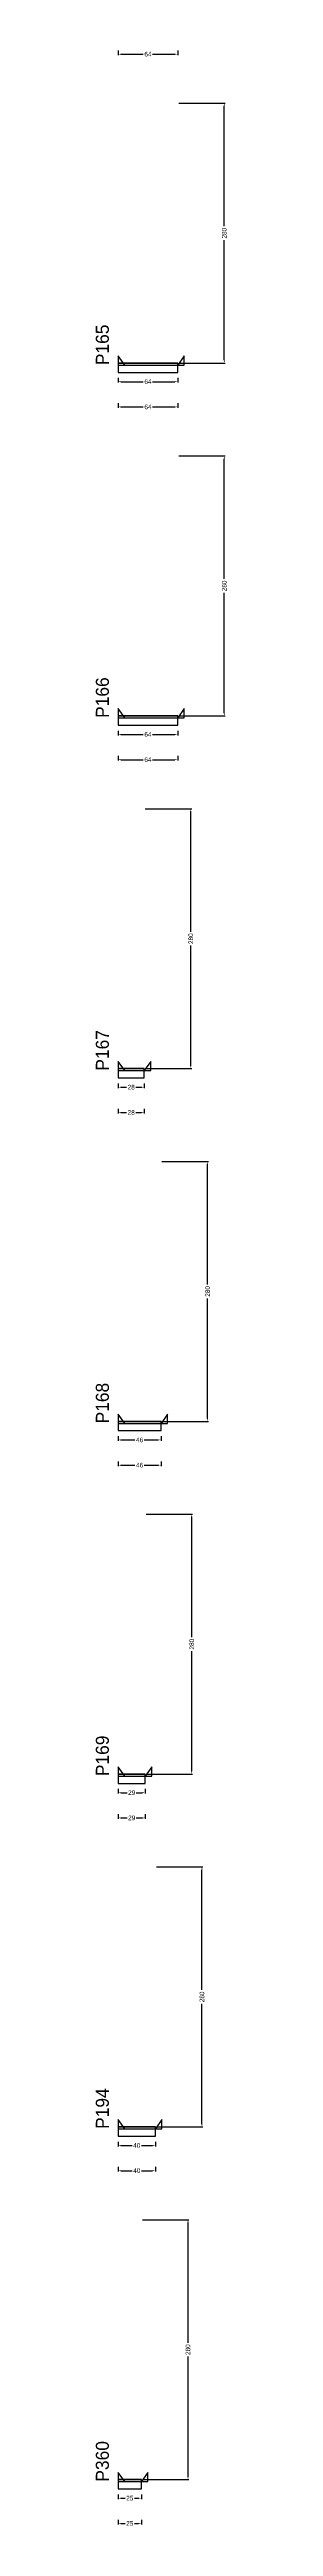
# Model space of a CAD drawing. Header units: centimetres. Extents: x -10500 to 4121, y -45226 to 295.
# Drawn here: x 3976 to 4117, y -44888 to -42220 of the extents above; entities that cross this region are included whole.
import ezdxf

# ---------------------------------------------------------------- set-up
doc = ezdxf.new("R2010")
doc.units = ezdxf.units.CM
for name, color, linetype in [('NOMENCLATURA', 7, 'Continuous'), ('SARR_2.2x10', 60, 'Continuous'), ('SARR_2.2x7', 40, 'Continuous')]:
    doc.layers.add(name, color=color, linetype=linetype)
doc.dimstyles.new('PAINEL-NOVA', dxfattribs={"dimtxt": 5, "dimasz": 3, "dimexe": 1, "dimexo": 1, "dimgap": 1, "dimtad": 1, "dimcen": 2.5, "dimazin": 3, "dimtfac": 1, "dimtmove": 0, "dimatfit": 3})

# ---------------------------------------------------------------- blocks, each defined once
blk = doc.blocks.new('_CLOSEDFILLED')
at = {"color": 0, "linetype": 'BYBLOCK'}
blk.add_solid([(-1, 0.16), (0, 0), (-1, -0.16)], dxfattribs=at)
blk = doc.blocks.new('*D2912')
for p, q in [((4000, -42221), (4000, -42226)), ((4003, -42225), (4027, -42225)), ((4037, -42225), (4061, -42225)), ((4064, -42221), (4064, -42226))]:
    blk.add_line(p, q)
at = {"layer": 'Defpoints'}
for p in [(4000, -42220), (4000, -42225), (4064, -42220)]:
    blk.add_point(p, dxfattribs=at)
at = {"layer": 'SARR_2.2x10', "xscale": 3, "yscale": 3, "rotation": 180}
blk.add_blockref('_CLOSEDFILLED', (4000, -42225), dxfattribs=at)
at = {"layer": 'SARR_2.2x10', "xscale": 3, "yscale": 3}
blk.add_blockref('_CLOSEDFILLED', (4064, -42225), dxfattribs=at)
at = {"layer": 'SARR_2.2x10', "insert": (4032, -42225), "char_height": 5, "attachment_point": 5}
blk.add_mtext('64', dxfattribs=at)
blk = doc.blocks.new('*D2933')
for p, q in [((4000, -42573.8), (4000, -42578.8)), ((4003, -42577.8), (4027, -42577.8)), ((4037, -42577.8), (4061, -42577.8)), ((4064, -42573.8), (4064, -42578.8))]:
    blk.add_line(p, q)
at = {"layer": 'Defpoints'}
for p in [(4000, -42572.8), (4000, -42577.8), (4064, -42572.8)]:
    blk.add_point(p, dxfattribs=at)
at = {"layer": 'SARR_2.2x10', "xscale": 3, "yscale": 3, "rotation": 180}
blk.add_blockref('_CLOSEDFILLED', (4000, -42577.8), dxfattribs=at)
at = {"layer": 'SARR_2.2x10', "xscale": 3, "yscale": 3}
blk.add_blockref('_CLOSEDFILLED', (4064, -42577.8), dxfattribs=at)
at = {"layer": 'SARR_2.2x10', "insert": (4032, -42577.8), "char_height": 5, "attachment_point": 5}
blk.add_mtext('64', dxfattribs=at)
blk = doc.blocks.new('*D2934')
for p, q in [((4065, -42277.8), (4115, -42277.8)), ((4114, -42410.3), (4114, -42280.8)), ((4114, -42554.8), (4114, -42425.3)), ((4065, -42557.8), (4115, -42557.8))]:
    blk.add_line(p, q)
at = {"layer": 'Defpoints'}
for p in [(4064, -42277.8), (4064, -42557.8), (4114, -42557.8)]:
    blk.add_point(p, dxfattribs=at)
at = {"layer": 'SARR_2.2x10', "xscale": 3, "yscale": 3}
for p, rotation in [((4114, -42277.8), 90), ((4114, -42557.8), 270)]:
    blk.add_blockref('_CLOSEDFILLED', p, dxfattribs=dict(at, rotation=rotation))
at = {"layer": 'SARR_2.2x10', "insert": (4114, -42417.8), "char_height": 5, "attachment_point": 5, "rotation": 90}
blk.add_mtext('280', dxfattribs=at)
blk = doc.blocks.new('*D2935')
for p, q in [((4065, -42277.8), (4115, -42277.8)), ((4114, -42410.3), (4114, -42280.8)), ((4114, -42554.8), (4114, -42425.3)), ((4065, -42557.8), (4115, -42557.8))]:
    blk.add_line(p, q)
at = {"layer": 'Defpoints'}
for p in [(4064, -42277.8), (4064, -42557.8), (4114, -42557.8)]:
    blk.add_point(p, dxfattribs=at)
at = {"layer": 'SARR_2.2x10', "xscale": 3, "yscale": 3}
for p, rotation in [((4114, -42277.8), 90), ((4114, -42557.8), 270)]:
    blk.add_blockref('_CLOSEDFILLED', p, dxfattribs=dict(at, rotation=rotation))
at = {"layer": 'SARR_2.2x10', "insert": (4114, -42417.8), "char_height": 5, "attachment_point": 5, "rotation": 90}
blk.add_mtext('280', dxfattribs=at)
blk = doc.blocks.new('*D2936')
for p, q in [((4065, -42277.8), (4115, -42277.8)), ((4114, -42410.3), (4114, -42280.8)), ((4114, -42554.8), (4114, -42425.3)), ((4065, -42557.8), (4115, -42557.8))]:
    blk.add_line(p, q)
at = {"layer": 'Defpoints'}
for p in [(4064, -42277.8), (4064, -42557.8), (4114, -42557.8)]:
    blk.add_point(p, dxfattribs=at)
at = {"layer": 'SARR_2.2x10', "xscale": 3, "yscale": 3}
for p, rotation in [((4114, -42277.8), 90), ((4114, -42557.8), 270)]:
    blk.add_blockref('_CLOSEDFILLED', p, dxfattribs=dict(at, rotation=rotation))
at = {"layer": 'SARR_2.2x10', "insert": (4114, -42417.8), "char_height": 5, "attachment_point": 5, "rotation": 90}
blk.add_mtext('280', dxfattribs=at)
blk = doc.blocks.new('*D2937')
for p, q in [((4065, -42277.8), (4115, -42277.8)), ((4114, -42410.3), (4114, -42280.8)), ((4114, -42554.8), (4114, -42425.3)), ((4065, -42557.8), (4115, -42557.8))]:
    blk.add_line(p, q)
at = {"layer": 'Defpoints'}
for p in [(4064, -42277.8), (4064, -42557.8), (4114, -42557.8)]:
    blk.add_point(p, dxfattribs=at)
at = {"layer": 'SARR_2.2x10', "xscale": 3, "yscale": 3}
for p, rotation in [((4114, -42277.8), 90), ((4114, -42557.8), 270)]:
    blk.add_blockref('_CLOSEDFILLED', p, dxfattribs=dict(at, rotation=rotation))
at = {"layer": 'SARR_2.2x10', "insert": (4114, -42417.8), "char_height": 5, "attachment_point": 5, "rotation": 90}
blk.add_mtext('280', dxfattribs=at)
blk = doc.blocks.new('*D2938')
for p, q in [((4000, -42601), (4000, -42606)), ((4003, -42605), (4027, -42605)), ((4037, -42605), (4061, -42605)), ((4064, -42601), (4064, -42606))]:
    blk.add_line(p, q)
at = {"layer": 'Defpoints'}
for p in [(4000, -42600), (4000, -42605), (4064, -42600)]:
    blk.add_point(p, dxfattribs=at)
at = {"layer": 'SARR_2.2x10', "xscale": 3, "yscale": 3, "rotation": 180}
blk.add_blockref('_CLOSEDFILLED', (4000, -42605), dxfattribs=at)
at = {"layer": 'SARR_2.2x10', "xscale": 3, "yscale": 3}
blk.add_blockref('_CLOSEDFILLED', (4064, -42605), dxfattribs=at)
at = {"layer": 'SARR_2.2x10', "insert": (4032, -42605), "char_height": 5, "attachment_point": 5}
blk.add_mtext('64', dxfattribs=at)
blk = doc.blocks.new('GRA-E')
at = {"layer": 'SARR_2.2x7'}
blk.add_lwpolyline([(0, 0), (7, 0), (0, 10)], close=True, dxfattribs=at)
blk = doc.blocks.new('GRA-D')
at = {"layer": 'SARR_2.2x7'}
blk.add_lwpolyline([(0, 0), (7, 0), (7, 10)], close=True, dxfattribs=at)
blk = doc.blocks.new('*D2959')
for p, q in [((4000, -42953.8), (4000, -42958.8)), ((4003, -42957.8), (4027, -42957.8)), ((4037, -42957.8), (4061, -42957.8)), ((4064, -42953.8), (4064, -42958.8))]:
    blk.add_line(p, q)
at = {"layer": 'Defpoints'}
for p in [(4000, -42952.8), (4000, -42957.8), (4064, -42952.8)]:
    blk.add_point(p, dxfattribs=at)
at = {"layer": 'SARR_2.2x10', "xscale": 3, "yscale": 3, "rotation": 180}
blk.add_blockref('_CLOSEDFILLED', (4000, -42957.8), dxfattribs=at)
at = {"layer": 'SARR_2.2x10', "xscale": 3, "yscale": 3}
blk.add_blockref('_CLOSEDFILLED', (4064, -42957.8), dxfattribs=at)
at = {"layer": 'SARR_2.2x10', "insert": (4032, -42957.8), "char_height": 5, "attachment_point": 5}
blk.add_mtext('64', dxfattribs=at)
blk = doc.blocks.new('*D2960')
for p, q in [((4065, -42657.8), (4115, -42657.8)), ((4114, -42790.3), (4114, -42660.8)), ((4114, -42934.8), (4114, -42805.3)), ((4065, -42937.8), (4115, -42937.8))]:
    blk.add_line(p, q)
at = {"layer": 'Defpoints'}
for p in [(4064, -42657.8), (4064, -42937.8), (4114, -42937.8)]:
    blk.add_point(p, dxfattribs=at)
at = {"layer": 'SARR_2.2x10', "xscale": 3, "yscale": 3}
for p, rotation in [((4114, -42657.8), 90), ((4114, -42937.8), 270)]:
    blk.add_blockref('_CLOSEDFILLED', p, dxfattribs=dict(at, rotation=rotation))
at = {"layer": 'SARR_2.2x10', "insert": (4114, -42797.8), "char_height": 5, "attachment_point": 5, "rotation": 90}
blk.add_mtext('280', dxfattribs=at)
blk = doc.blocks.new('*D2961')
for p, q in [((4065, -42657.8), (4115, -42657.8)), ((4114, -42790.3), (4114, -42660.8)), ((4114, -42934.8), (4114, -42805.3)), ((4065, -42937.8), (4115, -42937.8))]:
    blk.add_line(p, q)
at = {"layer": 'Defpoints'}
for p in [(4064, -42657.8), (4064, -42937.8), (4114, -42937.8)]:
    blk.add_point(p, dxfattribs=at)
at = {"layer": 'SARR_2.2x10', "xscale": 3, "yscale": 3}
for p, rotation in [((4114, -42657.8), 90), ((4114, -42937.8), 270)]:
    blk.add_blockref('_CLOSEDFILLED', p, dxfattribs=dict(at, rotation=rotation))
at = {"layer": 'SARR_2.2x10', "insert": (4114, -42797.8), "char_height": 5, "attachment_point": 5, "rotation": 90}
blk.add_mtext('280', dxfattribs=at)
blk = doc.blocks.new('*D2962')
for p, q in [((4065, -42657.8), (4115, -42657.8)), ((4114, -42790.3), (4114, -42660.8)), ((4114, -42934.8), (4114, -42805.3)), ((4065, -42937.8), (4115, -42937.8))]:
    blk.add_line(p, q)
at = {"layer": 'Defpoints'}
for p in [(4064, -42657.8), (4064, -42937.8), (4114, -42937.8)]:
    blk.add_point(p, dxfattribs=at)
at = {"layer": 'SARR_2.2x10', "xscale": 3, "yscale": 3}
for p, rotation in [((4114, -42657.8), 90), ((4114, -42937.8), 270)]:
    blk.add_blockref('_CLOSEDFILLED', p, dxfattribs=dict(at, rotation=rotation))
at = {"layer": 'SARR_2.2x10', "insert": (4114, -42797.8), "char_height": 5, "attachment_point": 5, "rotation": 90}
blk.add_mtext('280', dxfattribs=at)
blk = doc.blocks.new('*D2963')
for p, q in [((4065, -42657.8), (4115, -42657.8)), ((4114, -42790.3), (4114, -42660.8)), ((4114, -42934.8), (4114, -42805.3)), ((4065, -42937.8), (4115, -42937.8))]:
    blk.add_line(p, q)
at = {"layer": 'Defpoints'}
for p in [(4064, -42657.8), (4064, -42937.8), (4114, -42937.8)]:
    blk.add_point(p, dxfattribs=at)
at = {"layer": 'SARR_2.2x10', "xscale": 3, "yscale": 3}
for p, rotation in [((4114, -42657.8), 90), ((4114, -42937.8), 270)]:
    blk.add_blockref('_CLOSEDFILLED', p, dxfattribs=dict(at, rotation=rotation))
at = {"layer": 'SARR_2.2x10', "insert": (4114, -42797.8), "char_height": 5, "attachment_point": 5, "rotation": 90}
blk.add_mtext('280', dxfattribs=at)
blk = doc.blocks.new('*D2964')
for p, q in [((4000, -42981), (4000, -42986)), ((4003, -42985), (4027, -42985)), ((4037, -42985), (4061, -42985)), ((4064, -42981), (4064, -42986))]:
    blk.add_line(p, q)
at = {"layer": 'Defpoints'}
for p in [(4000, -42980), (4000, -42985), (4064, -42980)]:
    blk.add_point(p, dxfattribs=at)
at = {"layer": 'SARR_2.2x10', "xscale": 3, "yscale": 3, "rotation": 180}
blk.add_blockref('_CLOSEDFILLED', (4000, -42985), dxfattribs=at)
at = {"layer": 'SARR_2.2x10', "xscale": 3, "yscale": 3}
blk.add_blockref('_CLOSEDFILLED', (4064, -42985), dxfattribs=at)
at = {"layer": 'SARR_2.2x10', "insert": (4032, -42985), "char_height": 5, "attachment_point": 5}
blk.add_mtext('64', dxfattribs=at)
blk = doc.blocks.new('*D2985')
for p, q in [((4000, -43333.8), (4000, -43338.8)), ((4003, -43337.8), (4009, -43337.8)), ((4019, -43337.8), (4025, -43337.8)), ((4028, -43333.8), (4028, -43338.8))]:
    blk.add_line(p, q)
at = {"layer": 'Defpoints'}
for p in [(4000, -43332.8), (4028, -43332.8), (4000, -43337.8)]:
    blk.add_point(p, dxfattribs=at)
at = {"layer": 'SARR_2.2x10', "xscale": 3, "yscale": 3, "rotation": 180}
blk.add_blockref('_CLOSEDFILLED', (4000, -43337.8), dxfattribs=at)
at = {"layer": 'SARR_2.2x10', "xscale": 3, "yscale": 3}
blk.add_blockref('_CLOSEDFILLED', (4028, -43337.8), dxfattribs=at)
at = {"layer": 'SARR_2.2x10', "insert": (4014, -43337.8), "char_height": 5, "attachment_point": 5}
blk.add_mtext('28', dxfattribs=at)
blk = doc.blocks.new('*D2986')
for p, q in [((4029, -43037.8), (4079, -43037.8)), ((4078, -43170.3), (4078, -43040.8)), ((4078, -43314.8), (4078, -43185.3)), ((4029, -43317.8), (4079, -43317.8))]:
    blk.add_line(p, q)
at = {"layer": 'Defpoints'}
for p in [(4028, -43037.8), (4028, -43317.8), (4078, -43317.8)]:
    blk.add_point(p, dxfattribs=at)
at = {"layer": 'SARR_2.2x10', "xscale": 3, "yscale": 3}
for p, rotation in [((4078, -43037.8), 90), ((4078, -43317.8), 270)]:
    blk.add_blockref('_CLOSEDFILLED', p, dxfattribs=dict(at, rotation=rotation))
at = {"layer": 'SARR_2.2x10', "insert": (4078, -43177.8), "char_height": 5, "attachment_point": 5, "rotation": 90}
blk.add_mtext('280', dxfattribs=at)
blk = doc.blocks.new('*D2987')
for p, q in [((4029, -43037.8), (4079, -43037.8)), ((4078, -43170.3), (4078, -43040.8)), ((4078, -43314.8), (4078, -43185.3)), ((4029, -43317.8), (4079, -43317.8))]:
    blk.add_line(p, q)
at = {"layer": 'Defpoints'}
for p in [(4028, -43037.8), (4028, -43317.8), (4078, -43317.8)]:
    blk.add_point(p, dxfattribs=at)
at = {"layer": 'SARR_2.2x10', "xscale": 3, "yscale": 3}
for p, rotation in [((4078, -43037.8), 90), ((4078, -43317.8), 270)]:
    blk.add_blockref('_CLOSEDFILLED', p, dxfattribs=dict(at, rotation=rotation))
at = {"layer": 'SARR_2.2x10', "insert": (4078, -43177.8), "char_height": 5, "attachment_point": 5, "rotation": 90}
blk.add_mtext('280', dxfattribs=at)
blk = doc.blocks.new('*D2988')
for p, q in [((4029, -43037.8), (4079, -43037.8)), ((4078, -43170.3), (4078, -43040.8)), ((4078, -43314.8), (4078, -43185.3)), ((4029, -43317.8), (4079, -43317.8))]:
    blk.add_line(p, q)
at = {"layer": 'Defpoints'}
for p in [(4028, -43037.8), (4028, -43317.8), (4078, -43317.8)]:
    blk.add_point(p, dxfattribs=at)
at = {"layer": 'SARR_2.2x10', "xscale": 3, "yscale": 3}
for p, rotation in [((4078, -43037.8), 90), ((4078, -43317.8), 270)]:
    blk.add_blockref('_CLOSEDFILLED', p, dxfattribs=dict(at, rotation=rotation))
at = {"layer": 'SARR_2.2x10', "insert": (4078, -43177.8), "char_height": 5, "attachment_point": 5, "rotation": 90}
blk.add_mtext('280', dxfattribs=at)
blk = doc.blocks.new('*D2989')
for p, q in [((4029, -43037.8), (4079, -43037.8)), ((4078, -43170.3), (4078, -43040.8)), ((4078, -43314.8), (4078, -43185.3)), ((4029, -43317.8), (4079, -43317.8))]:
    blk.add_line(p, q)
at = {"layer": 'Defpoints'}
for p in [(4028, -43037.8), (4028, -43317.8), (4078, -43317.8)]:
    blk.add_point(p, dxfattribs=at)
at = {"layer": 'SARR_2.2x10', "xscale": 3, "yscale": 3}
for p, rotation in [((4078, -43037.8), 90), ((4078, -43317.8), 270)]:
    blk.add_blockref('_CLOSEDFILLED', p, dxfattribs=dict(at, rotation=rotation))
at = {"layer": 'SARR_2.2x10', "insert": (4078, -43177.8), "char_height": 5, "attachment_point": 5, "rotation": 90}
blk.add_mtext('280', dxfattribs=at)
blk = doc.blocks.new('*D2990')
for p, q in [((4000, -43361), (4000, -43366)), ((4003, -43365), (4009, -43365)), ((4019, -43365), (4025, -43365)), ((4028, -43361), (4028, -43366))]:
    blk.add_line(p, q)
at = {"layer": 'Defpoints'}
for p in [(4000, -43360), (4000, -43365), (4028, -43360)]:
    blk.add_point(p, dxfattribs=at)
at = {"layer": 'SARR_2.2x10', "xscale": 3, "yscale": 3, "rotation": 180}
blk.add_blockref('_CLOSEDFILLED', (4000, -43365), dxfattribs=at)
at = {"layer": 'SARR_2.2x10', "xscale": 3, "yscale": 3}
blk.add_blockref('_CLOSEDFILLED', (4028, -43365), dxfattribs=at)
at = {"layer": 'SARR_2.2x10', "insert": (4014, -43365), "char_height": 5, "attachment_point": 5}
blk.add_mtext('28', dxfattribs=at)
blk = doc.blocks.new('*D3011')
for p, q in [((4000, -43713.8), (4000, -43718.8)), ((4003, -43717.8), (4018, -43717.8)), ((4028, -43717.8), (4043, -43717.8)), ((4046, -43713.8), (4046, -43718.8))]:
    blk.add_line(p, q)
at = {"layer": 'Defpoints'}
for p in [(4000, -43712.8), (4000, -43717.8), (4046, -43712.8)]:
    blk.add_point(p, dxfattribs=at)
at = {"layer": 'SARR_2.2x10', "xscale": 3, "yscale": 3, "rotation": 180}
blk.add_blockref('_CLOSEDFILLED', (4000, -43717.8), dxfattribs=at)
at = {"layer": 'SARR_2.2x10', "xscale": 3, "yscale": 3}
blk.add_blockref('_CLOSEDFILLED', (4046, -43717.8), dxfattribs=at)
at = {"layer": 'SARR_2.2x10', "insert": (4023, -43717.8), "char_height": 5, "attachment_point": 5}
blk.add_mtext('46', dxfattribs=at)
blk = doc.blocks.new('*D3012')
for p, q in [((4047, -43417.8), (4097, -43417.8)), ((4096, -43550.3), (4096, -43420.8)), ((4096, -43694.8), (4096, -43565.3)), ((4047, -43697.8), (4097, -43697.8))]:
    blk.add_line(p, q)
at = {"layer": 'Defpoints'}
for p in [(4046, -43417.8), (4046, -43697.8), (4096, -43697.8)]:
    blk.add_point(p, dxfattribs=at)
at = {"layer": 'SARR_2.2x10', "xscale": 3, "yscale": 3}
for p, rotation in [((4096, -43417.8), 90), ((4096, -43697.8), 270)]:
    blk.add_blockref('_CLOSEDFILLED', p, dxfattribs=dict(at, rotation=rotation))
at = {"layer": 'SARR_2.2x10', "insert": (4096, -43557.8), "char_height": 5, "attachment_point": 5, "rotation": 90}
blk.add_mtext('280', dxfattribs=at)
blk = doc.blocks.new('*D3013')
for p, q in [((4047, -43417.8), (4097, -43417.8)), ((4096, -43550.3), (4096, -43420.8)), ((4096, -43694.8), (4096, -43565.3)), ((4047, -43697.8), (4097, -43697.8))]:
    blk.add_line(p, q)
at = {"layer": 'Defpoints'}
for p in [(4046, -43417.8), (4046, -43697.8), (4096, -43697.8)]:
    blk.add_point(p, dxfattribs=at)
at = {"layer": 'SARR_2.2x10', "xscale": 3, "yscale": 3}
for p, rotation in [((4096, -43417.8), 90), ((4096, -43697.8), 270)]:
    blk.add_blockref('_CLOSEDFILLED', p, dxfattribs=dict(at, rotation=rotation))
at = {"layer": 'SARR_2.2x10', "insert": (4096, -43557.8), "char_height": 5, "attachment_point": 5, "rotation": 90}
blk.add_mtext('280', dxfattribs=at)
blk = doc.blocks.new('*D3014')
for p, q in [((4047, -43417.8), (4097, -43417.8)), ((4096, -43550.3), (4096, -43420.8)), ((4096, -43694.8), (4096, -43565.3)), ((4047, -43697.8), (4097, -43697.8))]:
    blk.add_line(p, q)
at = {"layer": 'Defpoints'}
for p in [(4046, -43417.8), (4046, -43697.8), (4096, -43697.8)]:
    blk.add_point(p, dxfattribs=at)
at = {"layer": 'SARR_2.2x10', "xscale": 3, "yscale": 3}
for p, rotation in [((4096, -43417.8), 90), ((4096, -43697.8), 270)]:
    blk.add_blockref('_CLOSEDFILLED', p, dxfattribs=dict(at, rotation=rotation))
at = {"layer": 'SARR_2.2x10', "insert": (4096, -43557.8), "char_height": 5, "attachment_point": 5, "rotation": 90}
blk.add_mtext('280', dxfattribs=at)
blk = doc.blocks.new('*D3015')
for p, q in [((4047, -43417.8), (4097, -43417.8)), ((4096, -43550.3), (4096, -43420.8)), ((4096, -43694.8), (4096, -43565.3)), ((4047, -43697.8), (4097, -43697.8))]:
    blk.add_line(p, q)
at = {"layer": 'Defpoints'}
for p in [(4046, -43417.8), (4046, -43697.8), (4096, -43697.8)]:
    blk.add_point(p, dxfattribs=at)
at = {"layer": 'SARR_2.2x10', "xscale": 3, "yscale": 3}
for p, rotation in [((4096, -43417.8), 90), ((4096, -43697.8), 270)]:
    blk.add_blockref('_CLOSEDFILLED', p, dxfattribs=dict(at, rotation=rotation))
at = {"layer": 'SARR_2.2x10', "insert": (4096, -43557.8), "char_height": 5, "attachment_point": 5, "rotation": 90}
blk.add_mtext('280', dxfattribs=at)
blk = doc.blocks.new('*D3016')
for p, q in [((4000, -43741), (4000, -43746)), ((4003, -43745), (4018, -43745)), ((4028, -43745), (4043, -43745)), ((4046, -43741), (4046, -43746))]:
    blk.add_line(p, q)
at = {"layer": 'Defpoints'}
for p in [(4000, -43740), (4000, -43745), (4046, -43740)]:
    blk.add_point(p, dxfattribs=at)
at = {"layer": 'SARR_2.2x10', "xscale": 3, "yscale": 3, "rotation": 180}
blk.add_blockref('_CLOSEDFILLED', (4000, -43745), dxfattribs=at)
at = {"layer": 'SARR_2.2x10', "xscale": 3, "yscale": 3}
blk.add_blockref('_CLOSEDFILLED', (4046, -43745), dxfattribs=at)
at = {"layer": 'SARR_2.2x10', "insert": (4023, -43745), "char_height": 5, "attachment_point": 5}
blk.add_mtext('46', dxfattribs=at)
blk = doc.blocks.new('*D3037')
for p, q in [((4000, -44093.8), (4000, -44098.8)), ((4003, -44097.8), (4009.5, -44097.8)), ((4019.5, -44097.8), (4026, -44097.8)), ((4029, -44093.8), (4029, -44098.8))]:
    blk.add_line(p, q)
at = {"layer": 'Defpoints'}
for p in [(4000, -44092.8), (4000, -44097.8), (4029, -44092.8)]:
    blk.add_point(p, dxfattribs=at)
at = {"layer": 'SARR_2.2x10', "xscale": 3, "yscale": 3, "rotation": 180}
blk.add_blockref('_CLOSEDFILLED', (4000, -44097.8), dxfattribs=at)
at = {"layer": 'SARR_2.2x10', "xscale": 3, "yscale": 3}
blk.add_blockref('_CLOSEDFILLED', (4029, -44097.8), dxfattribs=at)
at = {"layer": 'SARR_2.2x10', "insert": (4014.5, -44097.8), "char_height": 5, "attachment_point": 5}
blk.add_mtext('29', dxfattribs=at)
blk = doc.blocks.new('*D3038')
for p, q in [((4030, -43797.8), (4080, -43797.8)), ((4079, -43930.3), (4079, -43800.8)), ((4079, -44074.8), (4079, -43945.3)), ((4030, -44077.8), (4080, -44077.8))]:
    blk.add_line(p, q)
at = {"layer": 'Defpoints'}
for p in [(4029, -43797.8), (4029, -44077.8), (4079, -44077.8)]:
    blk.add_point(p, dxfattribs=at)
at = {"layer": 'SARR_2.2x10', "xscale": 3, "yscale": 3}
for p, rotation in [((4079, -43797.8), 90), ((4079, -44077.8), 270)]:
    blk.add_blockref('_CLOSEDFILLED', p, dxfattribs=dict(at, rotation=rotation))
at = {"layer": 'SARR_2.2x10', "insert": (4079, -43937.8), "char_height": 5, "attachment_point": 5, "rotation": 90}
blk.add_mtext('280', dxfattribs=at)
blk = doc.blocks.new('*D3039')
for p, q in [((4030, -43797.8), (4080, -43797.8)), ((4079, -43930.3), (4079, -43800.8)), ((4079, -44074.8), (4079, -43945.3)), ((4030, -44077.8), (4080, -44077.8))]:
    blk.add_line(p, q)
at = {"layer": 'Defpoints'}
for p in [(4029, -43797.8), (4029, -44077.8), (4079, -44077.8)]:
    blk.add_point(p, dxfattribs=at)
at = {"layer": 'SARR_2.2x10', "xscale": 3, "yscale": 3}
for p, rotation in [((4079, -43797.8), 90), ((4079, -44077.8), 270)]:
    blk.add_blockref('_CLOSEDFILLED', p, dxfattribs=dict(at, rotation=rotation))
at = {"layer": 'SARR_2.2x10', "insert": (4079, -43937.8), "char_height": 5, "attachment_point": 5, "rotation": 90}
blk.add_mtext('280', dxfattribs=at)
blk = doc.blocks.new('*D3040')
for p, q in [((4030, -43797.8), (4080, -43797.8)), ((4079, -43930.3), (4079, -43800.8)), ((4079, -44074.8), (4079, -43945.3)), ((4030, -44077.8), (4080, -44077.8))]:
    blk.add_line(p, q)
at = {"layer": 'Defpoints'}
for p in [(4029, -43797.8), (4029, -44077.8), (4079, -44077.8)]:
    blk.add_point(p, dxfattribs=at)
at = {"layer": 'SARR_2.2x10', "xscale": 3, "yscale": 3}
for p, rotation in [((4079, -43797.8), 90), ((4079, -44077.8), 270)]:
    blk.add_blockref('_CLOSEDFILLED', p, dxfattribs=dict(at, rotation=rotation))
at = {"layer": 'SARR_2.2x10', "insert": (4079, -43937.8), "char_height": 5, "attachment_point": 5, "rotation": 90}
blk.add_mtext('280', dxfattribs=at)
blk = doc.blocks.new('*D3041')
for p, q in [((4030, -43797.8), (4080, -43797.8)), ((4079, -43930.3), (4079, -43800.8)), ((4079, -44074.8), (4079, -43945.3)), ((4030, -44077.8), (4080, -44077.8))]:
    blk.add_line(p, q)
at = {"layer": 'Defpoints'}
for p in [(4029, -43797.8), (4029, -44077.8), (4079, -44077.8)]:
    blk.add_point(p, dxfattribs=at)
at = {"layer": 'SARR_2.2x10', "xscale": 3, "yscale": 3}
for p, rotation in [((4079, -43797.8), 90), ((4079, -44077.8), 270)]:
    blk.add_blockref('_CLOSEDFILLED', p, dxfattribs=dict(at, rotation=rotation))
at = {"layer": 'SARR_2.2x10', "insert": (4079, -43937.8), "char_height": 5, "attachment_point": 5, "rotation": 90}
blk.add_mtext('280', dxfattribs=at)
blk = doc.blocks.new('*D3042')
for p, q in [((4000, -44121), (4000, -44126)), ((4003, -44125), (4009.5, -44125)), ((4019.5, -44125), (4026, -44125)), ((4029, -44121), (4029, -44126))]:
    blk.add_line(p, q)
at = {"layer": 'Defpoints'}
for p in [(4000, -44120), (4000, -44125), (4029, -44120)]:
    blk.add_point(p, dxfattribs=at)
at = {"layer": 'SARR_2.2x10', "xscale": 3, "yscale": 3, "rotation": 180}
blk.add_blockref('_CLOSEDFILLED', (4000, -44125), dxfattribs=at)
at = {"layer": 'SARR_2.2x10', "xscale": 3, "yscale": 3}
blk.add_blockref('_CLOSEDFILLED', (4029, -44125), dxfattribs=at)
at = {"layer": 'SARR_2.2x10', "insert": (4014.5, -44125), "char_height": 5, "attachment_point": 5}
blk.add_mtext('29', dxfattribs=at)
blk = doc.blocks.new('*D3063')
for p, q in [((4000, -44473.8), (4000, -44478.8)), ((4003, -44477.8), (4015, -44477.8)), ((4025, -44477.8), (4037, -44477.8)), ((4040, -44473.8), (4040, -44478.8))]:
    blk.add_line(p, q)
at = {"layer": 'Defpoints'}
for p in [(4000, -44472.8), (4000, -44477.8), (4040, -44472.8)]:
    blk.add_point(p, dxfattribs=at)
at = {"layer": 'SARR_2.2x10', "xscale": 3, "yscale": 3, "rotation": 180}
blk.add_blockref('_CLOSEDFILLED', (4000, -44477.8), dxfattribs=at)
at = {"layer": 'SARR_2.2x10', "xscale": 3, "yscale": 3}
blk.add_blockref('_CLOSEDFILLED', (4040, -44477.8), dxfattribs=at)
at = {"layer": 'SARR_2.2x10', "insert": (4020, -44477.8), "char_height": 5, "attachment_point": 5}
blk.add_mtext('40', dxfattribs=at)
blk = doc.blocks.new('*D3064')
for p, q in [((4041, -44177.8), (4091, -44177.8)), ((4090, -44310.3), (4090, -44180.8)), ((4090, -44454.8), (4090, -44325.3)), ((4041, -44457.8), (4091, -44457.8))]:
    blk.add_line(p, q)
at = {"layer": 'Defpoints'}
for p in [(4040, -44177.8), (4040, -44457.8), (4090, -44457.8)]:
    blk.add_point(p, dxfattribs=at)
at = {"layer": 'SARR_2.2x10', "xscale": 3, "yscale": 3}
for p, rotation in [((4090, -44177.8), 90), ((4090, -44457.8), 270)]:
    blk.add_blockref('_CLOSEDFILLED', p, dxfattribs=dict(at, rotation=rotation))
at = {"layer": 'SARR_2.2x10', "insert": (4090, -44317.8), "char_height": 5, "attachment_point": 5, "rotation": 90}
blk.add_mtext('280', dxfattribs=at)
blk = doc.blocks.new('*D3065')
for p, q in [((4041, -44177.8), (4091, -44177.8)), ((4090, -44310.3), (4090, -44180.8)), ((4090, -44454.8), (4090, -44325.3)), ((4041, -44457.8), (4091, -44457.8))]:
    blk.add_line(p, q)
at = {"layer": 'Defpoints'}
for p in [(4040, -44177.8), (4040, -44457.8), (4090, -44457.8)]:
    blk.add_point(p, dxfattribs=at)
at = {"layer": 'SARR_2.2x10', "xscale": 3, "yscale": 3}
for p, rotation in [((4090, -44177.8), 90), ((4090, -44457.8), 270)]:
    blk.add_blockref('_CLOSEDFILLED', p, dxfattribs=dict(at, rotation=rotation))
at = {"layer": 'SARR_2.2x10', "insert": (4090, -44317.8), "char_height": 5, "attachment_point": 5, "rotation": 90}
blk.add_mtext('280', dxfattribs=at)
blk = doc.blocks.new('*D3066')
for p, q in [((4041, -44177.8), (4091, -44177.8)), ((4090, -44310.3), (4090, -44180.8)), ((4090, -44454.8), (4090, -44325.3)), ((4041, -44457.8), (4091, -44457.8))]:
    blk.add_line(p, q)
at = {"layer": 'Defpoints'}
for p in [(4040, -44177.8), (4040, -44457.8), (4090, -44457.8)]:
    blk.add_point(p, dxfattribs=at)
at = {"layer": 'SARR_2.2x10', "xscale": 3, "yscale": 3}
for p, rotation in [((4090, -44177.8), 90), ((4090, -44457.8), 270)]:
    blk.add_blockref('_CLOSEDFILLED', p, dxfattribs=dict(at, rotation=rotation))
at = {"layer": 'SARR_2.2x10', "insert": (4090, -44317.8), "char_height": 5, "attachment_point": 5, "rotation": 90}
blk.add_mtext('280', dxfattribs=at)
blk = doc.blocks.new('*D3067')
for p, q in [((4041, -44177.8), (4091, -44177.8)), ((4090, -44310.3), (4090, -44180.8)), ((4090, -44454.8), (4090, -44325.3)), ((4041, -44457.8), (4091, -44457.8))]:
    blk.add_line(p, q)
at = {"layer": 'Defpoints'}
for p in [(4040, -44177.8), (4040, -44457.8), (4090, -44457.8)]:
    blk.add_point(p, dxfattribs=at)
at = {"layer": 'SARR_2.2x10', "xscale": 3, "yscale": 3}
for p, rotation in [((4090, -44177.8), 90), ((4090, -44457.8), 270)]:
    blk.add_blockref('_CLOSEDFILLED', p, dxfattribs=dict(at, rotation=rotation))
at = {"layer": 'SARR_2.2x10', "insert": (4090, -44317.8), "char_height": 5, "attachment_point": 5, "rotation": 90}
blk.add_mtext('280', dxfattribs=at)
blk = doc.blocks.new('*D3068')
for p, q in [((4000, -44501), (4000, -44506)), ((4003, -44505), (4015, -44505)), ((4025, -44505), (4037, -44505)), ((4040, -44501), (4040, -44506))]:
    blk.add_line(p, q)
at = {"layer": 'Defpoints'}
for p in [(4000, -44500), (4000, -44505), (4040, -44500)]:
    blk.add_point(p, dxfattribs=at)
at = {"layer": 'SARR_2.2x10', "xscale": 3, "yscale": 3, "rotation": 180}
blk.add_blockref('_CLOSEDFILLED', (4000, -44505), dxfattribs=at)
at = {"layer": 'SARR_2.2x10', "xscale": 3, "yscale": 3}
blk.add_blockref('_CLOSEDFILLED', (4040, -44505), dxfattribs=at)
at = {"layer": 'SARR_2.2x10', "insert": (4020, -44505), "char_height": 5, "attachment_point": 5}
blk.add_mtext('40', dxfattribs=at)
blk = doc.blocks.new('*D3089')
for p, q in [((4000, -44853.8), (4000, -44858.8)), ((4025, -44853.8), (4025, -44858.8)), ((4003, -44857.8), (4007.5, -44857.8)), ((4017.5, -44857.8), (4022, -44857.8))]:
    blk.add_line(p, q)
at = {"layer": 'Defpoints'}
for p in [(4000, -44852.8), (4025, -44852.8), (4000, -44857.8)]:
    blk.add_point(p, dxfattribs=at)
at = {"layer": 'SARR_2.2x10', "xscale": 3, "yscale": 3, "rotation": 180}
blk.add_blockref('_CLOSEDFILLED', (4000, -44857.8), dxfattribs=at)
at = {"layer": 'SARR_2.2x10', "xscale": 3, "yscale": 3}
blk.add_blockref('_CLOSEDFILLED', (4025, -44857.8), dxfattribs=at)
at = {"layer": 'SARR_2.2x10', "insert": (4012.5, -44857.8), "char_height": 5, "attachment_point": 5}
blk.add_mtext('25', dxfattribs=at)
blk = doc.blocks.new('*D3090')
for p, q in [((4026, -44557.8), (4076, -44557.8)), ((4075, -44690.3), (4075, -44560.8)), ((4075, -44834.8), (4075, -44705.3)), ((4026, -44837.8), (4076, -44837.8))]:
    blk.add_line(p, q)
at = {"layer": 'Defpoints'}
for p in [(4025, -44557.8), (4025, -44837.8), (4075, -44837.8)]:
    blk.add_point(p, dxfattribs=at)
at = {"layer": 'SARR_2.2x10', "xscale": 3, "yscale": 3}
for p, rotation in [((4075, -44557.8), 90), ((4075, -44837.8), 270)]:
    blk.add_blockref('_CLOSEDFILLED', p, dxfattribs=dict(at, rotation=rotation))
at = {"layer": 'SARR_2.2x10', "insert": (4075, -44697.8), "char_height": 5, "attachment_point": 5, "rotation": 90}
blk.add_mtext('280', dxfattribs=at)
blk = doc.blocks.new('*D3091')
for p, q in [((4026, -44557.8), (4076, -44557.8)), ((4075, -44690.3), (4075, -44560.8)), ((4075, -44834.8), (4075, -44705.3)), ((4026, -44837.8), (4076, -44837.8))]:
    blk.add_line(p, q)
at = {"layer": 'Defpoints'}
for p in [(4025, -44557.8), (4025, -44837.8), (4075, -44837.8)]:
    blk.add_point(p, dxfattribs=at)
at = {"layer": 'SARR_2.2x10', "xscale": 3, "yscale": 3}
for p, rotation in [((4075, -44557.8), 90), ((4075, -44837.8), 270)]:
    blk.add_blockref('_CLOSEDFILLED', p, dxfattribs=dict(at, rotation=rotation))
at = {"layer": 'SARR_2.2x10', "insert": (4075, -44697.8), "char_height": 5, "attachment_point": 5, "rotation": 90}
blk.add_mtext('280', dxfattribs=at)
blk = doc.blocks.new('*D3092')
for p, q in [((4026, -44557.8), (4076, -44557.8)), ((4075, -44690.3), (4075, -44560.8)), ((4075, -44834.8), (4075, -44705.3)), ((4026, -44837.8), (4076, -44837.8))]:
    blk.add_line(p, q)
at = {"layer": 'Defpoints'}
for p in [(4025, -44557.8), (4025, -44837.8), (4075, -44837.8)]:
    blk.add_point(p, dxfattribs=at)
at = {"layer": 'SARR_2.2x10', "xscale": 3, "yscale": 3}
for p, rotation in [((4075, -44557.8), 90), ((4075, -44837.8), 270)]:
    blk.add_blockref('_CLOSEDFILLED', p, dxfattribs=dict(at, rotation=rotation))
at = {"layer": 'SARR_2.2x10', "insert": (4075, -44697.8), "char_height": 5, "attachment_point": 5, "rotation": 90}
blk.add_mtext('280', dxfattribs=at)
blk = doc.blocks.new('*D3093')
for p, q in [((4026, -44557.8), (4076, -44557.8)), ((4075, -44690.3), (4075, -44560.8)), ((4075, -44834.8), (4075, -44705.3)), ((4026, -44837.8), (4076, -44837.8))]:
    blk.add_line(p, q)
at = {"layer": 'Defpoints'}
for p in [(4025, -44557.8), (4025, -44837.8), (4075, -44837.8)]:
    blk.add_point(p, dxfattribs=at)
at = {"layer": 'SARR_2.2x10', "xscale": 3, "yscale": 3}
for p, rotation in [((4075, -44557.8), 90), ((4075, -44837.8), 270)]:
    blk.add_blockref('_CLOSEDFILLED', p, dxfattribs=dict(at, rotation=rotation))
at = {"layer": 'SARR_2.2x10', "insert": (4075, -44697.8), "char_height": 5, "attachment_point": 5, "rotation": 90}
blk.add_mtext('280', dxfattribs=at)
blk = doc.blocks.new('*D3094')
for p, q in [((4000, -44881), (4000, -44886)), ((4003, -44885), (4007.5, -44885)), ((4017.5, -44885), (4022, -44885)), ((4025, -44881), (4025, -44886))]:
    blk.add_line(p, q)
at = {"layer": 'Defpoints'}
for p in [(4000, -44880), (4025, -44880), (4000, -44885)]:
    blk.add_point(p, dxfattribs=at)
at = {"layer": 'SARR_2.2x10', "xscale": 3, "yscale": 3, "rotation": 180}
blk.add_blockref('_CLOSEDFILLED', (4000, -44885), dxfattribs=at)
at = {"layer": 'SARR_2.2x10', "xscale": 3, "yscale": 3}
blk.add_blockref('_CLOSEDFILLED', (4025, -44885), dxfattribs=at)
at = {"layer": 'SARR_2.2x10', "insert": (4012.5, -44885), "char_height": 5, "attachment_point": 5}
blk.add_mtext('25', dxfattribs=at)

msp = doc.modelspace()

# ---------------------------------------------------------------- linework, layer by layer
at = {"layer": 'SARR_2.2x10'}
for p, q in [((4064, -42557.8), (4000, -42557.8)), ((4000, -42557.8), (4000, -42567.8)), ((4064, -42567.8), (4064, -42557.8)), ((4000, -42567.8), (4064, -42567.8)), ((4064, -42937.8), (4000, -42937.8)), ((4000, -42937.8), (4000, -42947.8)), ((4000, -42947.8), (4064, -42947.8)), ((4064, -42947.8), (4064, -42937.8)), ((4028, -43317.8), (4000, -43317.8)), ((4000, -43317.8), (4000, -43327.8)), ((4000, -43327.8), (4028, -43327.8)), ((4028, -43327.8), (4028, -43317.8)), ((4046, -43697.8), (4000, -43697.8)), ((4000, -43697.8), (4000, -43707.8)), ((4046, -43707.8), (4046, -43697.8)), ((4000, -43707.8), (4046, -43707.8)), ((4029, -44077.8), (4000, -44077.8)), ((4000, -44077.8), (4000, -44087.8)), ((4029, -44087.8), (4029, -44077.8)), ((4000, -44087.8), (4029, -44087.8)), ((4040, -44457.8), (4000, -44457.8)), ((4000, -44457.8), (4000, -44467.8)), ((4000, -44467.8), (4040, -44467.8)), ((4040, -44467.8), (4040, -44457.8)), ((4025, -44837.8), (4000, -44837.8)), ((4000, -44837.8), (4000, -44847.8)), ((4000, -44847.8), (4025, -44847.8)), ((4025, -44847.8), (4025, -44837.8))]:
    msp.add_line(p, q, dxfattribs=at)
at = {"layer": 'SARR_2.2x7'}
for p, q in [((4064, -42557.8), (4000, -42557.8)), ((4000, -42557.8), (4000, -42560)), ((4000, -42557.8), (4007, -42557.8)), ((4000, -42557.8), (4007, -42557.8)), ((4000, -42557.8), (4007, -42557.8)), ((4000, -42557.8), (4007, -42557.8)), ((4007, -42557.8), (4064, -42557.8)), ((4007, -42557.8), (4064, -42557.8)), ((4007, -42557.8), (4064, -42557.8)), ((4007, -42557.8), (4064, -42557.8)), ((4064, -42560), (4064, -42557.8)), ((4000, -42560), (4064, -42560)), ((4064, -42937.8), (4000, -42937.8)), ((4000, -42937.8), (4000, -42940)), ((4000, -42937.8), (4007, -42937.8)), ((4000, -42937.8), (4007, -42937.8)), ((4000, -42937.8), (4007, -42937.8)), ((4000, -42937.8), (4007, -42937.8)), ((4000, -42940), (4064, -42940)), ((4007, -42937.8), (4064, -42937.8)), ((4007, -42937.8), (4064, -42937.8)), ((4007, -42937.8), (4064, -42937.8)), ((4007, -42937.8), (4064, -42937.8)), ((4064, -42940), (4064, -42937.8)), ((4028, -43317.8), (4000, -43317.8)), ((4000, -43317.8), (4000, -43320)), ((4000, -43317.8), (4007, -43317.8)), ((4000, -43317.8), (4007, -43317.8)), ((4000, -43317.8), (4007, -43317.8)), ((4000, -43317.8), (4007, -43317.8)), ((4000, -43320), (4028, -43320)), ((4007, -43317.8), (4028, -43317.8)), ((4007, -43317.8), (4028, -43317.8)), ((4007, -43317.8), (4028, -43317.8)), ((4007, -43317.8), (4028, -43317.8)), ((4028, -43320), (4028, -43317.8)), ((4046, -43697.8), (4000, -43697.8)), ((4000, -43697.8), (4000, -43700)), ((4000, -43697.8), (4007, -43697.8)), ((4000, -43697.8), (4007, -43697.8)), ((4000, -43697.8), (4007, -43697.8)), ((4000, -43697.8), (4007, -43697.8)), ((4000, -43700), (4046, -43700)), ((4007, -43697.8), (4046, -43697.8)), ((4007, -43697.8), (4046, -43697.8)), ((4007, -43697.8), (4046, -43697.8)), ((4007, -43697.8), (4046, -43697.8)), ((4046, -43700), (4046, -43697.8)), ((4029, -44077.8), (4000, -44077.8)), ((4000, -44077.8), (4000, -44080)), ((4000, -44077.8), (4007, -44077.8)), ((4000, -44077.8), (4007, -44077.8)), ((4000, -44077.8), (4007, -44077.8)), ((4000, -44077.8), (4007, -44077.8)), ((4000, -44080), (4029, -44080)), ((4007, -44077.8), (4029, -44077.8)), ((4007, -44077.8), (4029, -44077.8)), ((4007, -44077.8), (4029, -44077.8)), ((4007, -44077.8), (4029, -44077.8)), ((4029, -44080), (4029, -44077.8)), ((4040, -44457.8), (4000, -44457.8)), ((4000, -44457.8), (4000, -44460)), ((4000, -44457.8), (4007, -44457.8)), ((4000, -44457.8), (4007, -44457.8)), ((4000, -44457.8), (4007, -44457.8)), ((4000, -44457.8), (4007, -44457.8)), ((4000, -44460), (4040, -44460)), ((4007, -44457.8), (4040, -44457.8)), ((4007, -44457.8), (4040, -44457.8)), ((4007, -44457.8), (4040, -44457.8)), ((4007, -44457.8), (4040, -44457.8)), ((4040, -44460), (4040, -44457.8)), ((4025, -44837.8), (4000, -44837.8)), ((4000, -44837.8), (4000, -44840)), ((4000, -44837.8), (4007, -44837.8)), ((4000, -44837.8), (4007, -44837.8)), ((4000, -44837.8), (4007, -44837.8)), ((4000, -44837.8), (4007, -44837.8)), ((4000, -44840), (4025, -44840)), ((4007, -44837.8), (4025, -44837.8)), ((4007, -44837.8), (4025, -44837.8)), ((4007, -44837.8), (4025, -44837.8)), ((4007, -44837.8), (4025, -44837.8)), ((4025, -44840), (4025, -44837.8))]:
    msp.add_line(p, q, dxfattribs=at)

# ---------------------------------------------------------------- block references
for name, p in [('GRA-E', (4000, -42560)), ('GRA-D', (4064, -42560)), ('GRA-E', (4000, -42940)), ('GRA-D', (4064, -42940)), ('GRA-E', (4000, -43320)), ('GRA-D', (4028, -43320)), ('GRA-E', (4000, -43700)), ('GRA-D', (4046, -43700)), ('GRA-E', (4000, -44080)), ('GRA-D', (4029, -44080)), ('GRA-E', (4000, -44460)), ('GRA-D', (4040, -44460)), ('GRA-E', (4000, -44840)), ('GRA-D', (4025, -44840))]:
    msp.add_blockref(name, p, dxfattribs=at)

# ---------------------------------------------------------------- texts
at = {"layer": 'NOMENCLATURA'}
for s, p in [('P165', (3990, -42560)), ('P166', (3990, -42940)), ('P167', (3990, -43320)), ('P168', (3990, -43700)), ('P169', (3990, -44080)), ('P194', (3990, -44460)), ('P360', (3990, -44840))]:
    msp.add_text(s, height=14, rotation=90, dxfattribs=at).set_placement(p)

# ---------------------------------------------------------------- dimensions: what is measured, and where the dimension line sits
at = {"layer": 'SARR_2.2x10'}
for base, p1, p2, picture, middle in [((4000, -42225), (4000, -42220), (4064, -42220), '*D2912', (4032, -42225)), ((4000, -42577.8), (4000, -42572.8), (4064, -42572.8), '*D2933', (4032, -42577.8)), ((4000, -42605), (4000, -42600), (4064, -42600), '*D2938', (4032, -42605)), ((4000, -42957.8), (4000, -42952.8), (4064, -42952.8), '*D2959', (4032, -42957.8)), ((4000, -42985), (4000, -42980), (4064, -42980), '*D2964', (4032, -42985)), ((4000, -43337.8), (4000, -43332.8), (4028, -43332.8), '*D2985', (4014, -43337.8)), ((4000, -43365), (4000, -43360), (4028, -43360), '*D2990', (4014, -43365)), ((4000, -43717.8), (4000, -43712.8), (4046, -43712.8), '*D3011', (4023, -43717.8)), ((4000, -43745), (4000, -43740), (4046, -43740), '*D3016', (4023, -43745)), ((4000, -44097.8), (4000, -44092.8), (4029, -44092.8), '*D3037', (4014.5, -44097.8)), ((4000, -44125), (4000, -44120), (4029, -44120), '*D3042', (4014.5, -44125)), ((4000, -44477.8), (4000, -44472.8), (4040, -44472.8), '*D3063', (4020, -44477.8)), ((4000, -44505), (4000, -44500), (4040, -44500), '*D3068', (4020, -44505)), ((4000, -44857.8), (4000, -44852.8), (4025, -44852.8), '*D3089', (4012.5, -44857.8)), ((4000, -44885), (4000, -44880), (4025, -44880), '*D3094', (4012.5, -44885))]:
    dim = msp.add_linear_dim(base=base, p1=p1, p2=p2, dimstyle='PAINEL-NOVA', dxfattribs=at)
    dim.commit()
    dim.dimension.update_dxf_attribs({"geometry": picture, "text_midpoint": middle})
for base, p1, p2, picture, middle in [((4114, -42557.8), (4064, -42557.8), (4064, -42277.8), '*D2934', (4114, -42417.8)), ((4114, -42557.8), (4064, -42557.8), (4064, -42277.8), '*D2935', (4114, -42417.8)), ((4114, -42557.8), (4064, -42557.8), (4064, -42277.8), '*D2936', (4114, -42417.8)), ((4114, -42557.8), (4064, -42557.8), (4064, -42277.8), '*D2937', (4114, -42417.8)), ((4114, -42937.8), (4064, -42937.8), (4064, -42657.8), '*D2960', (4114, -42797.8)), ((4114, -42937.8), (4064, -42937.8), (4064, -42657.8), '*D2961', (4114, -42797.8)), ((4114, -42937.8), (4064, -42937.8), (4064, -42657.8), '*D2962', (4114, -42797.8)), ((4114, -42937.8), (4064, -42937.8), (4064, -42657.8), '*D2963', (4114, -42797.8)), ((4078, -43317.8), (4028, -43317.8), (4028, -43037.8), '*D2986', (4078, -43177.8)), ((4078, -43317.8), (4028, -43317.8), (4028, -43037.8), '*D2987', (4078, -43177.8)), ((4078, -43317.8), (4028, -43317.8), (4028, -43037.8), '*D2988', (4078, -43177.8)), ((4078, -43317.8), (4028, -43317.8), (4028, -43037.8), '*D2989', (4078, -43177.8)), ((4096, -43697.8), (4046, -43697.8), (4046, -43417.8), '*D3012', (4096, -43557.8)), ((4096, -43697.8), (4046, -43697.8), (4046, -43417.8), '*D3013', (4096, -43557.8)), ((4096, -43697.8), (4046, -43697.8), (4046, -43417.8), '*D3014', (4096, -43557.8)), ((4096, -43697.8), (4046, -43697.8), (4046, -43417.8), '*D3015', (4096, -43557.8)), ((4079, -44077.8), (4029, -44077.8), (4029, -43797.8), '*D3038', (4079, -43937.8)), ((4079, -44077.8), (4029, -44077.8), (4029, -43797.8), '*D3039', (4079, -43937.8)), ((4079, -44077.8), (4029, -44077.8), (4029, -43797.8), '*D3040', (4079, -43937.8)), ((4079, -44077.8), (4029, -44077.8), (4029, -43797.8), '*D3041', (4079, -43937.8)), ((4090, -44457.8), (4040, -44457.8), (4040, -44177.8), '*D3064', (4090, -44317.8)), ((4090, -44457.8), (4040, -44457.8), (4040, -44177.8), '*D3065', (4090, -44317.8)), ((4090, -44457.8), (4040, -44457.8), (4040, -44177.8), '*D3066', (4090, -44317.8)), ((4090, -44457.8), (4040, -44457.8), (4040, -44177.8), '*D3067', (4090, -44317.8)), ((4075, -44837.8), (4025, -44837.8), (4025, -44557.8), '*D3090', (4075, -44697.8)), ((4075, -44837.8), (4025, -44837.8), (4025, -44557.8), '*D3091', (4075, -44697.8)), ((4075, -44837.8), (4025, -44837.8), (4025, -44557.8), '*D3092', (4075, -44697.8)), ((4075, -44837.8), (4025, -44837.8), (4025, -44557.8), '*D3093', (4075, -44697.8))]:
    dim = msp.add_linear_dim(base=base, p1=p1, p2=p2, angle=90, dimstyle='PAINEL-NOVA', dxfattribs=at)
    dim.commit()
    dim.dimension.update_dxf_attribs({"geometry": picture, "text_midpoint": middle})

doc.saveas('drawing.dxf')
